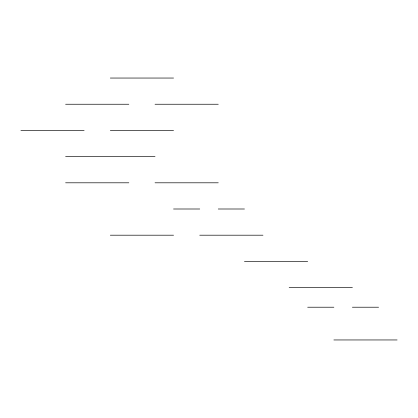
<?xml version="1.0" encoding="UTF-8"?>
<svg xmlns="http://www.w3.org/2000/svg" width="418" height="418" viewBox="0 0 418 418"><rect width="100%" height="100%" fill="white"/><g stroke="black" fill="none" stroke-linecap="round" stroke-linejoin="round"><path stroke-width="0.63" d="M110.321 78.046L173.548 78.046M65.61 104.239L128.838 104.239M155.031 104.239L218.259 104.239M20.9 130.426L84.128 130.426M110.321 130.426L173.548 130.426M65.61 156.619L155.031 156.619M65.61 182.807L128.838 182.807M155.031 182.807L218.259 182.807M173.548 209L199.741 209M218.259 209L244.452 209M110.321 235.193L173.548 235.193M199.741 235.193L262.969 235.193M244.452 261.381L307.679 261.381M289.162 287.574L352.39 287.574M307.679 307.214L333.872 307.214M352.39 307.214L378.583 307.214M333.872 339.954L397.1 339.954"/></g></svg>
